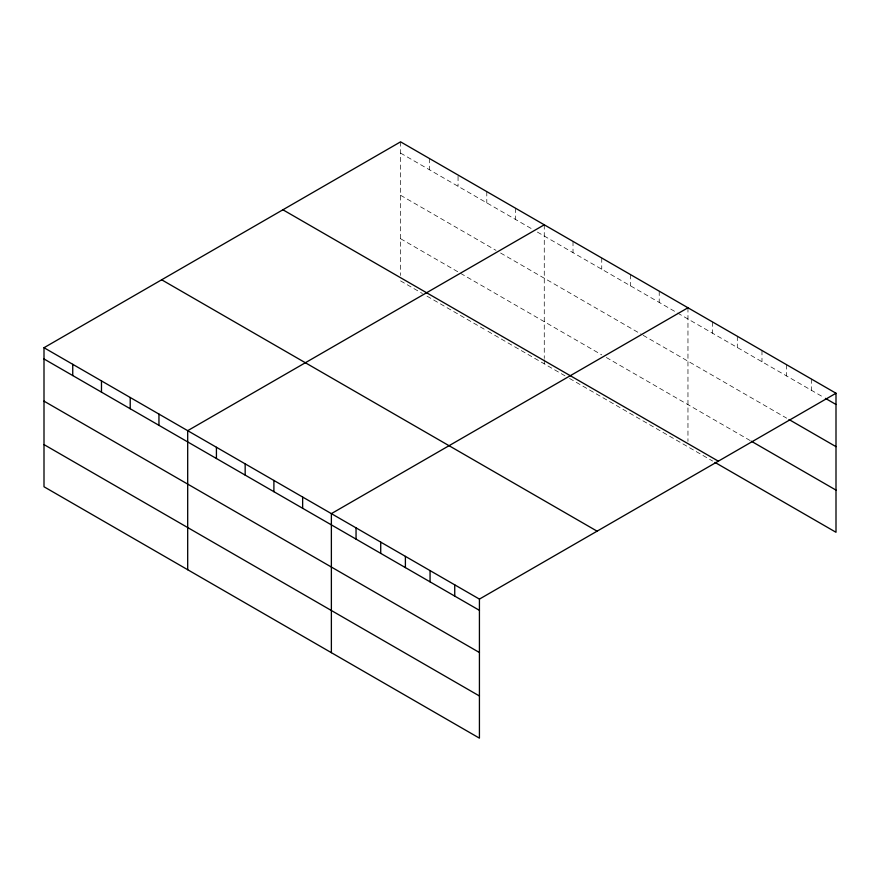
<?xml version="1.0" encoding="UTF-8"?>
<svg xmlns="http://www.w3.org/2000/svg" width="880" height="880" viewBox="0 0 880 880"><rect width="100%" height="100%" fill="white"/><g stroke="black" fill="none" stroke-linecap="round" stroke-linejoin="round"><path stroke-width="0.66" stroke-dasharray="4.4 3.3" d="M400.576 153.098L532.774 229.416M537.372 232.067L676.467 312.378M677.611 313.038L824.252 397.694M400.576 195.272L495.99 250.349M500.588 253.011L641.982 334.642M643.126 335.302L786.654 418.165M400.576 238.722L601.744 354.86M606.342 357.511L750.233 440.583M400.576 280.896L422.422 293.502M427.02 296.153L486.794 330.671M487.949 331.331L564.96 375.793M569.558 378.455L712.635 461.054M811.327 378.994L811.327 390.236M786.654 364.749L786.654 375.991M761.981 350.504L761.981 361.746M737.308 336.259L737.308 347.501M712.635 322.014L712.635 333.256M687.962 307.769L687.962 441.364M659.219 291.17L659.219 302.423M630.487 274.582L630.487 285.824M601.744 257.994L601.744 269.236M573.012 241.395L573.012 252.648M544.269 224.807L544.269 358.413M544.269 359.766L544.269 363.847M515.537 208.219L515.537 219.461M486.794 191.62L486.794 202.873M458.062 176.286L458.062 186.274M429.319 158.444L429.319 169.686M400.576 141.845L400.576 275.451"/><path stroke-width="1.32" d="M479.424 652.52L479.424 599.104L44 347.721L44 486.761L479.424 738.155L479.424 652.52L44 401.137M44 347.721L400.576 141.845L836 393.239L836 532.279L714.978 462.407M544.269 224.807L187.693 430.672L187.693 569.723M687.962 307.769L331.375 513.634L331.375 652.685M479.424 599.104L836 393.239M825.429 398.376L836 404.481M788.997 419.518L836 446.655M751.399 441.265L836 490.105M282.909 209.781L718.333 461.175M161.667 279.785L597.091 531.168M44 358.963L479.424 610.346M44 444.587L479.424 695.981M454.74 584.859L454.74 596.101M430.067 570.614L430.067 581.856M405.394 556.369L405.394 567.611M380.721 542.124L380.721 553.366M356.048 527.879L356.048 539.121M302.643 497.046L302.643 508.288M273.9 480.447L273.9 491.7M245.168 463.859L245.168 475.101M216.425 447.271L216.425 458.513M158.95 414.084L158.95 425.326M130.218 397.496L130.218 408.738M101.475 380.897L101.475 392.15M72.743 364.309L72.743 375.551"/></g></svg>
